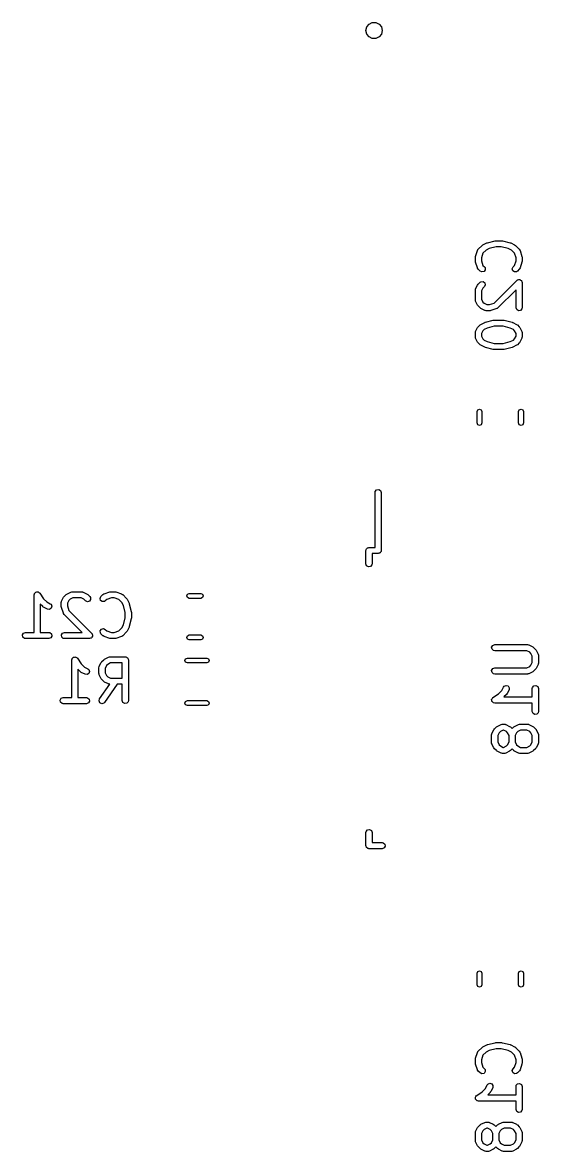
# Model space of a CAD drawing. Extents: x 6 to 132, y -105 to 21.
# Drawn here: x 56.36 to 69.04, y -7.04 to 20.7 of the extents above; entities that cross this region are included whole.
import ezdxf

# ---------------------------------------------------------------- set-up
doc = ezdxf.new("R2010")
doc.units = 0
doc.layers.add('BLACK', color=7, linetype='CONTINUOUS')

msp = doc.modelspace()

# ---------------------------------------------------------------- linework, layer by layer
at = {"layer": 'BLACK', "linetype": 'CONTINUOUS'}
for p, q in [((64.8, 20.5), (64.8198, 20.5868)), ((64.8198, 20.5868), (64.8753, 20.6564)), ((64.8753, 20.6564), (64.9555, 20.695)), ((64.9555, 20.695), (65.0445, 20.695)), ((65.0445, 20.695), (65.1247, 20.6564)), ((65.1247, 20.6564), (65.1802, 20.5868)), ((65.1802, 20.5868), (65.2, 20.5)), ((64.8198, 20.4132), (64.8, 20.5)), ((64.8753, 20.3436), (64.8198, 20.4132)), ((64.9555, 20.305), (64.8753, 20.3436)), ((65.0445, 20.305), (64.9555, 20.305)), ((65.1247, 20.3436), (65.0445, 20.305)), ((65.1802, 20.4132), (65.1247, 20.3436)), ((65.2, 20.5), (65.1802, 20.4132)), ((67.6719, 15.2337), (67.7672, 15.2814)), ((67.7672, 15.2814), (67.7796, 15.2851)), ((67.7796, 15.2851), (67.7825, 15.287)), ((67.7825, 15.287), (67.973, 15.3347)), ((67.973, 15.3347), (67.9879, 15.3357)), ((67.9879, 15.3357), (67.9912, 15.3369)), ((67.9912, 15.3369), (68.134, 15.3369)), ((68.134, 15.3369), (68.1488, 15.3343)), ((68.1488, 15.3343), (68.1522, 15.3347)), ((68.1522, 15.3347), (68.3427, 15.287)), ((68.3427, 15.287), (68.3545, 15.2818)), ((68.3545, 15.2818), (68.3581, 15.2814)), ((68.3581, 15.2814), (68.4533, 15.2337)), ((67.4915, 14.9523), (67.5391, 15.0951)), ((67.5391, 15.0951), (67.5515, 15.118)), ((67.5515, 15.118), (67.5553, 15.1204)), ((67.5553, 15.1204), (67.5572, 15.1245)), ((67.5572, 15.1245), (67.6524, 15.2197)), ((67.6758, 15.0309), (67.6376, 14.9164)), ((67.6524, 15.2197), (67.6708, 15.2326)), ((67.6708, 15.2326), (67.6719, 15.2337)), ((67.7499, 15.105), (67.6758, 15.0309)), ((67.8269, 15.1435), (67.7499, 15.105)), ((68.0004, 15.1869), (67.8269, 15.1435)), ((68.1248, 15.1869), (68.0004, 15.1869)), ((68.2983, 15.1435), (68.1248, 15.1869)), ((68.3753, 15.105), (68.2983, 15.1435)), ((68.4494, 15.0309), (68.3753, 15.105)), ((68.4876, 14.9164), (68.4494, 15.0309)), ((68.4533, 15.2337), (68.4713, 15.2204)), ((68.4713, 15.2204), (68.4728, 15.2197)), ((68.4728, 15.2197), (68.568, 15.1245)), ((68.568, 15.1245), (68.583, 15.1031)), ((68.583, 15.1031), (68.5834, 15.0987)), ((68.5834, 15.0987), (68.5862, 15.0951)), ((68.5862, 15.0951), (68.6338, 14.9523)), ((67.4876, 14.9286), (67.4915, 14.9507)), ((67.4876, 14.8333), (67.4876, 14.9286)), ((67.4882, 14.8318), (67.4876, 14.8333)), ((67.4915, 14.8096), (67.4882, 14.8318)), ((67.4915, 14.9507), (67.4915, 14.9523)), ((67.5391, 14.6668), (67.4915, 14.8096)), ((67.6376, 14.9164), (67.6376, 14.8455)), ((67.6376, 14.8455), (67.6758, 14.731)), ((67.6758, 14.731), (67.7109, 14.6959)), ((68.4143, 14.6959), (68.4494, 14.731)), ((68.4494, 14.731), (68.4876, 14.8455)), ((68.4876, 14.8455), (68.4876, 14.9164)), ((68.6338, 14.8096), (68.5862, 14.6668)), ((68.6376, 14.8333), (68.6337, 14.8112)), ((68.6337, 14.8112), (68.6338, 14.8096)), ((68.6338, 14.9523), (68.6371, 14.9301)), ((68.6371, 14.9301), (68.6376, 14.9286)), ((68.6376, 14.9286), (68.6376, 14.8333)), ((67.5419, 14.6632), (67.5391, 14.6668)), ((67.5423, 14.6588), (67.5419, 14.6632)), ((67.5572, 14.6374), (67.5423, 14.6588)), ((67.6048, 14.5898), (67.5572, 14.6374)), ((67.6513, 14.5681), (67.6048, 14.5898)), ((67.7009, 14.5814), (67.6513, 14.5681)), ((67.7303, 14.6234), (67.7009, 14.5814)), ((67.7109, 14.6959), (67.7258, 14.6746)), ((67.7258, 14.6746), (67.7303, 14.6234)), ((68.3927, 14.6494), (68.4143, 14.6959)), ((68.4059, 14.5998), (68.3927, 14.6494)), ((68.448, 14.5704), (68.4059, 14.5998)), ((68.4991, 14.5749), (68.448, 14.5704)), ((68.5204, 14.5898), (68.4991, 14.5749)), ((68.568, 14.6374), (68.5204, 14.5898)), ((68.5699, 14.6415), (68.568, 14.6374)), ((68.5737, 14.6439), (68.5699, 14.6415)), ((68.5862, 14.6668), (68.5737, 14.6439)), ((67.4876, 14.119), (67.4921, 14.1447)), ((67.4921, 14.1447), (67.495, 14.1481)), ((67.495, 14.1481), (67.4955, 14.1526)), ((67.4955, 14.1526), (67.5432, 14.2478)), ((67.5432, 14.2478), (67.5565, 14.2658)), ((67.5565, 14.2658), (67.5572, 14.2673)), ((67.5572, 14.2673), (67.6048, 14.3149)), ((67.6048, 14.3149), (67.6262, 14.3299)), ((67.6262, 14.3299), (67.6773, 14.3343)), ((67.6719, 14.1699), (67.6376, 14.1013)), ((67.7109, 14.2089), (67.6719, 14.1699)), ((67.6773, 14.3343), (67.7193, 14.3049)), ((67.7326, 14.2554), (67.7109, 14.2089)), ((67.7193, 14.3049), (67.7326, 14.2554)), ((67.9507, 13.8036), (68.5096, 14.3626)), ((68.5096, 14.3626), (68.523, 14.3719)), ((68.523, 14.3719), (68.5251, 14.3745)), ((68.5251, 14.3745), (68.5271, 14.3748)), ((68.5271, 14.3748), (68.5309, 14.3775)), ((68.5309, 14.3775), (68.5534, 14.3795)), ((68.5534, 14.3795), (68.5756, 14.3834)), ((68.5756, 14.3834), (68.5786, 14.3817)), ((68.5786, 14.3817), (68.582, 14.382)), ((68.582, 14.382), (68.6005, 14.369)), ((68.6005, 14.369), (68.6201, 14.3577)), ((68.6201, 14.3577), (68.6212, 14.3545)), ((68.6212, 14.3545), (68.6241, 14.3525)), ((68.6241, 14.3525), (68.6299, 14.3307)), ((68.6299, 14.3307), (68.6376, 14.3095)), ((68.6376, 14.3095), (68.6376, 13.6905)), ((67.4876, 13.881), (67.4876, 14.119)), ((67.4892, 13.8767), (67.4876, 13.881)), ((67.4881, 13.8724), (67.4892, 13.8767)), ((67.4955, 13.8474), (67.4881, 13.8724)), ((67.6376, 14.1013), (67.6376, 13.8987)), ((67.6376, 13.8987), (67.6719, 13.8301)), ((68.4876, 14.1285), (68.0442, 13.6851)), ((68.4876, 13.6905), (68.4876, 14.1285)), ((67.5432, 13.7522), (67.4955, 13.8474)), ((67.5443, 13.751), (67.5432, 13.7522)), ((67.5572, 13.7327), (67.5443, 13.751)), ((67.6048, 13.6851), (67.5572, 13.7327)), ((67.6063, 13.6844), (67.6048, 13.6851)), ((67.6243, 13.671), (67.6063, 13.6844)), ((67.7196, 13.6234), (67.6243, 13.671)), ((67.6719, 13.8301), (67.7023, 13.7997)), ((67.7023, 13.7997), (67.7708, 13.7655)), ((67.724, 13.6229), (67.7196, 13.6234)), ((67.7274, 13.62), (67.724, 13.6229)), ((67.7531, 13.6155), (67.7274, 13.62)), ((67.8483, 13.6155), (67.7531, 13.6155)), ((67.7708, 13.7655), (67.8362, 13.7655)), ((67.8362, 13.7655), (67.9507, 13.8036)), ((67.8499, 13.616), (67.8483, 13.6155)), ((67.8721, 13.6193), (67.8499, 13.616)), ((68.0149, 13.6669), (67.8721, 13.6193)), ((68.0184, 13.6697), (68.0149, 13.6669)), ((68.0229, 13.6701), (68.0184, 13.6697)), ((68.0442, 13.6851), (68.0229, 13.6701)), ((68.5052, 13.6423), (68.4876, 13.6905)), ((68.5496, 13.6166), (68.5052, 13.6423)), ((68.6001, 13.6255), (68.5496, 13.6166)), ((68.6331, 13.6648), (68.6001, 13.6255)), ((68.6376, 13.6905), (68.6331, 13.6648)), ((67.6243, 13.2814), (67.7196, 13.329)), ((67.7196, 13.329), (67.732, 13.3327)), ((67.732, 13.3327), (67.7349, 13.3347)), ((67.7349, 13.3347), (67.9254, 13.3823)), ((67.9254, 13.3823), (67.9403, 13.3833)), ((67.9403, 13.3833), (67.9436, 13.3845)), ((67.9436, 13.3845), (68.1817, 13.3845)), ((68.1817, 13.3845), (68.1964, 13.3819)), ((68.1964, 13.3819), (68.1999, 13.3823)), ((68.1999, 13.3823), (68.3903, 13.3347)), ((68.3903, 13.3347), (68.4022, 13.3294)), ((68.4022, 13.3294), (68.4057, 13.329)), ((68.4057, 13.329), (68.5009, 13.2814)), ((67.4876, 13.0714), (67.4921, 13.0971)), ((67.4876, 12.9762), (67.4876, 13.0714)), ((67.4921, 13.0971), (67.495, 13.1005)), ((67.495, 13.1005), (67.4955, 13.105)), ((67.4955, 13.105), (67.5432, 13.2002)), ((67.5432, 13.2002), (67.5565, 13.2182)), ((67.5565, 13.2182), (67.5572, 13.2197)), ((67.5572, 13.2197), (67.6048, 13.2673)), ((67.6048, 13.2673), (67.6232, 13.2802)), ((67.6232, 13.2802), (67.6243, 13.2814)), ((67.6719, 13.1222), (67.6376, 13.0537)), ((67.6376, 13.0537), (67.6376, 12.9939)), ((67.7023, 13.1526), (67.6719, 13.1222)), ((67.7793, 13.1911), (67.7023, 13.1526)), ((67.9528, 13.2345), (67.7793, 13.1911)), ((68.1724, 13.2345), (67.9528, 13.2345)), ((68.346, 13.1911), (68.1724, 13.2345)), ((68.423, 13.1526), (68.346, 13.1911)), ((68.4534, 13.1222), (68.423, 13.1526)), ((68.4876, 13.0537), (68.4534, 13.1222)), ((68.4876, 12.9939), (68.4876, 13.0537)), ((68.5009, 13.2814), (68.5189, 13.268)), ((68.5189, 13.268), (68.5204, 13.2673)), ((68.5204, 13.2673), (68.568, 13.2197)), ((68.568, 13.2197), (68.5809, 13.2013)), ((68.5809, 13.2013), (68.5821, 13.2002)), ((68.5821, 13.2002), (68.6297, 13.105)), ((68.6297, 13.105), (68.6371, 13.08)), ((68.6371, 13.08), (68.6361, 13.0756)), ((68.6361, 13.0756), (68.6376, 13.0714)), ((68.6376, 13.0714), (68.6376, 12.9762)), ((67.4892, 12.972), (67.4876, 12.9762)), ((67.4881, 12.9676), (67.4892, 12.972)), ((67.4955, 12.9426), (67.4881, 12.9676)), ((67.5432, 12.8474), (67.4955, 12.9426)), ((67.5443, 12.8463), (67.5432, 12.8474)), ((67.5572, 12.8279), (67.5443, 12.8463)), ((67.6048, 12.7803), (67.5572, 12.8279)), ((67.6063, 12.7796), (67.6048, 12.7803)), ((67.6243, 12.7663), (67.6063, 12.7796)), ((67.7196, 12.7186), (67.6243, 12.7663)), ((67.6376, 12.9939), (67.6719, 12.9254)), ((67.6719, 12.9254), (67.7023, 12.895)), ((67.7023, 12.895), (67.7793, 12.8565)), ((67.7793, 12.8565), (67.9528, 12.8131)), ((67.9528, 12.8131), (68.1724, 12.8131)), ((68.1724, 12.8131), (68.346, 12.8565)), ((68.346, 12.8565), (68.423, 12.895)), ((68.5009, 12.7663), (68.4057, 12.7186)), ((68.423, 12.895), (68.4534, 12.9254)), ((68.4534, 12.9254), (68.4876, 12.9939)), ((68.502, 12.7674), (68.5009, 12.7663)), ((68.5204, 12.7803), (68.502, 12.7674)), ((68.568, 12.8279), (68.5204, 12.7803)), ((68.5687, 12.8294), (68.568, 12.8279)), ((68.5821, 12.8474), (68.5687, 12.8294)), ((68.6297, 12.9426), (68.5821, 12.8474)), ((68.6302, 12.9471), (68.6297, 12.9426)), ((68.6331, 12.9505), (68.6302, 12.9471)), ((68.6376, 12.9762), (68.6331, 12.9505)), ((67.7231, 12.7182), (67.7196, 12.7186)), ((67.7349, 12.713), (67.7231, 12.7182)), ((67.9254, 12.6653), (67.7349, 12.713)), ((67.9288, 12.6657), (67.9254, 12.6653)), ((67.9436, 12.6631), (67.9288, 12.6657)), ((68.1817, 12.6631), (67.9436, 12.6631)), ((68.1849, 12.6643), (68.1817, 12.6631)), ((68.1999, 12.6653), (68.1849, 12.6643)), ((68.3903, 12.713), (68.1999, 12.6653)), ((68.3933, 12.7149), (68.3903, 12.713)), ((68.4057, 12.7186), (68.3933, 12.7149)), ((67.53, 11.1406), (67.5476, 11.183)), ((67.53, 10.8594), (67.53, 11.1406)), ((67.5476, 11.183), (67.59, 11.2006)), ((67.59, 11.2006), (67.6324, 11.183)), ((67.6324, 11.183), (67.65, 11.1406)), ((67.65, 11.1406), (67.65, 10.8594)), ((68.55, 11.1406), (68.5676, 11.183)), ((68.55, 10.8594), (68.55, 11.1406)), ((68.5676, 11.183), (68.61, 11.2006)), ((68.61, 11.2006), (68.6524, 11.183)), ((68.6524, 11.183), (68.67, 11.1406)), ((68.67, 11.1406), (68.67, 10.8594)), ((67.5476, 10.817), (67.53, 10.8594)), ((67.59, 10.7994), (67.5476, 10.817)), ((67.6324, 10.817), (67.59, 10.7994)), ((67.65, 10.8594), (67.6324, 10.817)), ((68.5676, 10.817), (68.55, 10.8594)), ((68.61, 10.7994), (68.5676, 10.817)), ((68.6524, 10.817), (68.61, 10.7994)), ((68.67, 10.8594), (68.6524, 10.817)), ((65.025, 9.15), (65.0295, 9.17565)), ((65.0295, 9.17565), (65.0625, 9.21495)), ((65.0625, 9.21495), (65.113, 9.22386)), ((65.113, 9.22386), (65.1575, 9.19821)), ((65.1575, 9.19821), (65.175, 9.15)), ((65.025, 7.8), (65.025, 9.15)), ((65.175, 9.15), (65.175, 7.725)), ((64.8045, 7.75065), (64.817, 7.76558)), ((64.817, 7.76558), (64.8268, 7.78245)), ((64.8268, 7.78245), (64.8331, 7.78477)), ((64.8331, 7.78477), (64.8375, 7.78995)), ((64.8375, 7.78995), (64.8567, 7.79334)), ((64.8567, 7.79334), (64.875, 7.8)), ((64.875, 7.8), (65.025, 7.8)), ((64.8, 7.725), (64.8017, 7.73474)), ((64.8, 7.4), (64.8, 7.725)), ((64.8011, 7.73802), (64.8028, 7.74091)), ((64.8017, 7.73474), (64.8011, 7.73802)), ((64.8028, 7.74091), (64.8045, 7.75065)), ((65.1, 7.65), (64.95, 7.65)), ((64.95, 7.65), (64.95, 7.4)), ((65.1183, 7.65666), (65.1, 7.65)), ((65.1375, 7.66005), (65.1183, 7.65666)), ((65.1418, 7.66523), (65.1375, 7.66005)), ((65.1482, 7.66755), (65.1418, 7.66523)), ((65.158, 7.68442), (65.1482, 7.66755)), ((65.1705, 7.69935), (65.158, 7.68442)), ((65.1722, 7.70909), (65.1705, 7.69935)), ((65.1739, 7.71198), (65.1722, 7.70909)), ((65.175, 7.725), (65.1733, 7.71526)), ((65.1733, 7.71526), (65.1739, 7.71198)), ((64.8175, 7.35179), (64.8, 7.4)), ((64.862, 7.32614), (64.8175, 7.35179)), ((64.9125, 7.33505), (64.862, 7.32614)), ((64.9455, 7.37435), (64.9125, 7.33505)), ((64.95, 7.4), (64.9455, 7.37435)), ((56.6488, 6.63738), (56.6533, 6.66303)), ((56.6533, 6.66303), (56.6561, 6.66634)), ((56.6561, 6.66634), (56.6566, 6.67062)), ((56.6566, 6.67062), (56.6723, 6.68566)), ((56.6723, 6.68566), (56.6863, 6.70233)), ((56.6863, 6.70233), (56.6906, 6.70308)), ((56.6906, 6.70308), (56.6937, 6.70606)), ((56.6937, 6.70606), (56.7154, 6.70746)), ((56.7154, 6.70746), (56.7368, 6.71124)), ((56.7368, 6.71124), (56.7406, 6.70908)), ((56.7406, 6.70908), (56.7449, 6.70936)), ((56.7449, 6.70936), (56.7624, 6.69647)), ((56.7624, 6.69647), (56.7813, 6.68559)), ((56.7813, 6.68559), (56.7827, 6.68154)), ((56.7827, 6.68154), (56.7862, 6.67898)), ((56.7862, 6.67898), (56.8773, 6.5423)), ((57.451, 6.65565), (57.4522, 6.65684)), ((57.4522, 6.65684), (57.5474, 6.70446)), ((57.5474, 6.70446), (57.5724, 6.71189)), ((57.5724, 6.71189), (57.5767, 6.71085)), ((57.5767, 6.71085), (57.581, 6.71238)), ((57.581, 6.71238), (57.819, 6.71238)), ((57.819, 6.71238), (57.8447, 6.70786)), ((57.8447, 6.70786), (57.8481, 6.70497)), ((57.8481, 6.70497), (57.8526, 6.70446)), ((57.8526, 6.70446), (57.9478, 6.65684)), ((57.9478, 6.65684), (57.9658, 6.64348)), ((58.3374, 6.64279), (58.3588, 6.65773)), ((58.3588, 6.65773), (58.3632, 6.65812)), ((58.3632, 6.65812), (58.3668, 6.66091)), ((58.3668, 6.66091), (58.5096, 6.70853)), ((58.5096, 6.70853), (58.5318, 6.71182)), ((58.5318, 6.71182), (58.5333, 6.71238)), ((58.5333, 6.71238), (58.6286, 6.71238)), ((58.6286, 6.71238), (58.6507, 6.70849)), ((58.6507, 6.70849), (58.6523, 6.70853)), ((58.6523, 6.70853), (58.7951, 6.66091)), ((58.7951, 6.66091), (58.818, 6.64851)), ((60.417, 6.65243), (60.4594, 6.67)), ((60.4594, 6.67), (60.7406, 6.67)), ((60.7406, 6.67), (60.783, 6.65243)), ((56.6488, 5.71238), (56.6488, 6.63738)), ((56.8613, 6.34625), (56.7988, 6.40869)), ((56.7988, 6.40869), (56.7988, 5.71238)), ((56.8773, 6.5423), (56.9587, 6.46092)), ((56.9587, 6.46092), (57.0431, 6.41875)), ((57.0431, 6.41875), (57.064, 6.40323)), ((57.064, 6.40323), (57.0844, 6.35616)), ((57.3155, 6.4469), (57.32, 6.47256)), ((57.3155, 6.35167), (57.3155, 6.4469)), ((57.32, 6.47256), (57.3229, 6.47599)), ((57.3229, 6.47599), (57.3234, 6.48044)), ((57.3234, 6.48044), (57.371, 6.57568)), ((57.371, 6.57568), (57.3844, 6.59369)), ((57.3844, 6.59369), (57.3851, 6.59517)), ((57.3851, 6.59517), (57.4327, 6.64279)), ((57.4327, 6.64279), (57.451, 6.65565)), ((57.4997, 6.49771), (57.4655, 6.4292)), ((57.4655, 6.4292), (57.4655, 6.36384)), ((57.5301, 6.52812), (57.4997, 6.49771)), ((57.5987, 6.56238), (57.5301, 6.52812)), ((57.8013, 6.56238), (57.5987, 6.56238)), ((57.8699, 6.52812), (57.8013, 6.56238)), ((57.9089, 6.48911), (57.8699, 6.52812)), ((57.9554, 6.46743), (57.9089, 6.48911)), ((58.0049, 6.4807), (57.9554, 6.46743)), ((57.9658, 6.64348), (57.9673, 6.64279)), ((57.9673, 6.64279), (58.0149, 6.59517)), ((58.0343, 6.52273), (58.0049, 6.4807)), ((58.0149, 6.59517), (58.0299, 6.57384)), ((58.0299, 6.57384), (58.0343, 6.52273)), ((58.2681, 6.54868), (58.2898, 6.59517)), ((58.2814, 6.49912), (58.2681, 6.54868)), ((58.3234, 6.4697), (58.2814, 6.49912)), ((58.2898, 6.59517), (58.3374, 6.64279)), ((58.3746, 6.47417), (58.3234, 6.4697)), ((58.3959, 6.48911), (58.3746, 6.47417)), ((58.431, 6.52421), (58.3959, 6.48911)), ((58.5455, 6.56238), (58.431, 6.52421)), ((58.6164, 6.56238), (58.5455, 6.56238)), ((58.7309, 6.52421), (58.6164, 6.56238)), ((58.805, 6.4501), (58.7309, 6.52421)), ((58.8435, 6.37311), (58.805, 6.4501)), ((58.818, 6.64851), (58.8204, 6.64469)), ((58.8204, 6.64469), (58.8245, 6.64279)), ((58.8245, 6.64279), (58.9197, 6.54756)), ((58.9197, 6.54756), (58.9326, 6.52919)), ((58.9326, 6.52919), (58.9337, 6.52806)), ((58.9337, 6.52806), (58.9814, 6.43283)), ((58.9814, 6.43283), (58.9851, 6.42042)), ((58.9851, 6.42042), (58.987, 6.41747)), ((58.987, 6.41747), (59.0347, 6.227)), ((60.3994, 6.61), (60.417, 6.65243)), ((60.417, 6.56757), (60.3994, 6.61)), ((60.4594, 6.55), (60.417, 6.56757)), ((60.7406, 6.55), (60.4594, 6.55)), ((60.783, 6.56757), (60.7406, 6.55)), ((60.783, 6.65243), (60.8006, 6.61)), ((60.8006, 6.61), (60.783, 6.56757)), ((56.8627, 6.34556), (56.8613, 6.34625)), ((56.8807, 6.3322), (56.8627, 6.34556)), ((56.976, 6.28458), (56.8807, 6.3322)), ((57.0269, 6.27872), (56.976, 6.28458)), ((57.0698, 6.30699), (57.0269, 6.27872)), ((57.0844, 6.35616), (57.0698, 6.30699)), ((57.316, 6.35013), (57.3155, 6.35167)), ((57.3193, 6.32795), (57.316, 6.35013)), ((57.3669, 6.18509), (57.3193, 6.32795)), ((57.3697, 6.18158), (57.3669, 6.18509)), ((57.3701, 6.17711), (57.3697, 6.18158)), ((57.3851, 6.15578), (57.3701, 6.17711)), ((57.8285, 5.71238), (57.3851, 6.15578)), ((57.4655, 6.36384), (57.5036, 6.24932)), ((57.5036, 6.24932), (58.0626, 5.69041)), ((58.8869, 6.19957), (58.8435, 6.37311)), ((58.8869, 6.07519), (58.8869, 6.19957)), ((59.0347, 6.227), (59.0357, 6.21207)), ((59.0357, 6.21207), (59.0369, 6.20881)), ((59.0369, 6.20881), (59.0369, 6.06595)), ((58.7309, 5.75055), (58.805, 5.82466)), ((58.805, 5.82466), (58.8435, 5.90165)), ((58.8435, 5.90165), (58.8869, 6.07519)), ((58.9814, 5.84193), (58.9337, 5.7467)), ((58.9818, 5.84546), (58.9814, 5.84193)), ((58.987, 5.85729), (58.9818, 5.84546)), ((59.0347, 6.04776), (58.987, 5.85729)), ((59.0369, 6.06595), (59.0343, 6.05121)), ((59.0343, 6.05121), (59.0347, 6.04776)), ((56.3642, 5.6504), (56.3899, 5.69483)), ((56.3731, 5.59988), (56.3642, 5.6504)), ((56.4124, 5.5669), (56.3731, 5.59988)), ((56.3899, 5.69483), (56.4381, 5.71238)), ((56.4381, 5.56238), (56.4124, 5.5669)), ((56.4381, 5.71238), (56.6488, 5.71238)), ((57.0095, 5.56238), (56.4381, 5.56238)), ((56.7988, 5.71238), (57.0095, 5.71238)), ((57.0095, 5.71238), (57.0352, 5.70786)), ((57.0577, 5.57993), (57.0095, 5.56238)), ((57.0352, 5.70786), (57.0745, 5.67488)), ((57.0834, 5.62436), (57.0577, 5.57993)), ((57.0745, 5.67488), (57.0834, 5.62436)), ((57.3166, 5.6504), (57.3423, 5.69483)), ((57.3255, 5.59988), (57.3166, 5.6504)), ((57.3648, 5.5669), (57.3255, 5.59988)), ((57.3423, 5.69483), (57.3905, 5.71238)), ((57.3905, 5.56238), (57.3648, 5.5669)), ((57.3905, 5.71238), (57.8285, 5.71238)), ((58.0095, 5.56238), (57.3905, 5.56238)), ((58.0307, 5.5701), (58.0095, 5.56238)), ((58.0525, 5.57594), (58.0307, 5.5701)), ((58.0545, 5.57875), (58.0525, 5.57594)), ((58.0577, 5.57993), (58.0545, 5.57875)), ((58.069, 5.59947), (58.0577, 5.57993)), ((58.0626, 5.69041), (58.0719, 5.677)), ((58.082, 5.61797), (58.069, 5.59947)), ((58.0719, 5.677), (58.0745, 5.67488)), ((58.0745, 5.67488), (58.0748, 5.67289)), ((58.0748, 5.67289), (58.0775, 5.66908)), ((58.0775, 5.66908), (58.0795, 5.64658)), ((58.0795, 5.64658), (58.0834, 5.62436)), ((58.0834, 5.62436), (58.0817, 5.62139)), ((58.0817, 5.62139), (58.082, 5.61797)), ((58.2704, 5.75203), (58.2998, 5.79406)), ((58.2749, 5.70092), (58.2704, 5.75203)), ((58.2898, 5.67959), (58.2749, 5.70092)), ((58.3374, 5.63197), (58.2898, 5.67959)), ((58.2998, 5.79406), (58.3494, 5.80733)), ((58.3415, 5.63007), (58.3374, 5.63197)), ((58.3439, 5.62625), (58.3415, 5.63007)), ((58.3668, 5.61385), (58.3439, 5.62625)), ((58.3494, 5.80733), (58.3959, 5.78565)), ((58.5096, 5.56623), (58.3668, 5.61385)), ((58.3959, 5.78565), (58.431, 5.75055)), ((58.431, 5.75055), (58.5455, 5.71238)), ((58.5112, 5.56627), (58.5096, 5.56623)), ((58.5333, 5.56238), (58.5112, 5.56627)), ((58.6286, 5.56238), (58.5333, 5.56238)), ((58.5455, 5.71238), (58.6164, 5.71238)), ((58.6164, 5.71238), (58.7309, 5.75055)), ((58.6301, 5.56294), (58.6286, 5.56238)), ((58.6523, 5.56623), (58.6301, 5.56294)), ((58.7951, 5.61385), (58.6523, 5.56623)), ((58.7987, 5.61664), (58.7951, 5.61385)), ((58.8031, 5.61703), (58.7987, 5.61664)), ((58.8245, 5.63197), (58.8031, 5.61703)), ((58.9197, 5.7272), (58.8245, 5.63197)), ((58.9204, 5.72869), (58.9197, 5.7272)), ((58.9337, 5.7467), (58.9204, 5.72869)), ((60.3994, 5.59), (60.417, 5.63243)), ((60.417, 5.54757), (60.3994, 5.59)), ((60.417, 5.63243), (60.4594, 5.65)), ((60.4594, 5.53), (60.417, 5.54757)), ((60.4594, 5.65), (60.7406, 5.65)), ((60.7406, 5.65), (60.783, 5.63243)), ((60.783, 5.54757), (60.7406, 5.53)), ((60.783, 5.63243), (60.8006, 5.59)), ((60.8006, 5.59), (60.783, 5.54757)), ((60.7406, 5.53), (60.4594, 5.53)), ((67.8888, 5.35112), (67.9144, 5.39555)), ((67.8977, 5.30059), (67.8888, 5.35112)), ((67.937, 5.26762), (67.8977, 5.30059)), ((67.9144, 5.39555), (67.9626, 5.41309)), ((67.9626, 5.41309), (68.7721, 5.41309)), ((68.7721, 5.41309), (68.7978, 5.40857)), ((68.7978, 5.40857), (68.8012, 5.40569)), ((68.8012, 5.40569), (68.8057, 5.40518)), ((68.8057, 5.40518), (68.9009, 5.35756)), ((68.9009, 5.35756), (68.9189, 5.3442)), ((68.9189, 5.3442), (68.9204, 5.34351)), ((68.9204, 5.34351), (68.968, 5.29589)), ((68.968, 5.29589), (68.9809, 5.27752)), ((68.9809, 5.27752), (68.9821, 5.2764)), ((68.9821, 5.2764), (69.0297, 5.18116)), ((57.575, 5.03738), (57.5795, 5.06303)), ((57.575, 4.11238), (57.575, 5.03738)), ((57.5795, 5.06303), (57.5823, 5.06633)), ((57.5823, 5.06633), (57.5828, 5.07062)), ((57.5828, 5.07062), (57.5985, 5.08566)), ((57.5985, 5.08566), (57.6125, 5.10233)), ((57.6125, 5.10233), (57.6167, 5.10308)), ((57.6167, 5.10308), (57.6199, 5.10606)), ((57.6199, 5.10606), (57.6416, 5.10746)), ((57.6416, 5.10746), (57.663, 5.11124)), ((57.663, 5.11124), (57.6668, 5.10908)), ((57.6668, 5.10908), (57.6711, 5.10936)), ((57.6711, 5.10936), (57.6886, 5.09647)), ((57.6886, 5.09647), (57.7075, 5.08559)), ((57.7075, 5.08559), (57.7089, 5.08154)), ((57.7089, 5.08154), (57.7124, 5.07898)), ((57.7124, 5.07898), (57.8035, 4.9423)), ((58.2972, 4.97568), (58.3106, 4.99369)), ((58.3106, 4.99369), (58.3113, 4.99517)), ((58.3113, 4.99517), (58.3589, 5.04279)), ((58.3589, 5.04279), (58.3772, 5.05565)), ((58.3772, 5.05565), (58.3784, 5.05684)), ((58.3784, 5.05684), (58.4736, 5.10446)), ((58.4736, 5.10446), (58.4986, 5.11189)), ((58.4986, 5.11189), (58.5029, 5.11085)), ((58.5029, 5.11085), (58.5071, 5.11238)), ((58.5071, 5.11238), (58.8881, 5.11238)), ((58.8881, 5.11238), (58.8978, 5.11066)), ((58.8978, 5.11066), (58.9011, 5.11124)), ((58.9011, 5.11124), (58.904, 5.10957)), ((58.904, 5.10957), (58.9137, 5.10786)), ((58.9137, 5.10786), (58.9287, 5.09533)), ((58.9287, 5.09533), (58.9455, 5.08559)), ((58.9455, 5.08559), (58.9479, 5.07923)), ((58.9479, 5.07923), (58.953, 5.07488)), ((58.953, 5.07488), (58.9564, 5.05569)), ((58.9564, 5.05569), (58.9631, 5.03738)), ((58.9631, 5.03738), (58.9631, 4.03738)), ((60.3527, 5.0225), (60.3703, 5.06493)), ((60.3703, 4.98007), (60.3527, 5.0225)), ((60.3703, 5.06493), (60.4127, 5.0825)), ((60.4127, 5.0825), (60.8873, 5.0825)), ((60.8873, 5.0825), (60.9297, 5.06493)), ((60.9297, 5.06493), (60.9473, 5.0225)), ((60.9473, 5.0225), (60.9297, 4.98007)), ((67.9626, 5.26309), (67.937, 5.26762)), ((68.7544, 5.26309), (67.9626, 5.26309)), ((68.823, 5.22884), (68.7544, 5.26309)), ((68.8534, 5.19843), (68.823, 5.22884)), ((68.8876, 5.12991), (68.8534, 5.19843)), ((68.8876, 4.97485), (68.8876, 5.12991)), ((69.0297, 5.18116), (69.0371, 5.15619)), ((69.0371, 5.15619), (69.0361, 5.15183)), ((69.0361, 5.15183), (69.0376, 5.14762)), ((69.0376, 5.14762), (69.0376, 4.95714)), ((57.7874, 4.74625), (57.725, 4.8087)), ((57.725, 4.8087), (57.725, 4.11238)), ((57.7889, 4.74556), (57.7874, 4.74625)), ((57.8069, 4.7322), (57.7889, 4.74556)), ((57.8035, 4.9423), (57.8849, 4.86092)), ((57.9022, 4.68458), (57.8069, 4.7322)), ((57.8849, 4.86092), (57.9693, 4.81875)), ((57.9693, 4.81875), (57.9902, 4.80323)), ((57.9902, 4.80323), (58.0106, 4.75616)), ((58.0106, 4.75616), (57.996, 4.70698)), ((58.2417, 4.8469), (58.2462, 4.87256)), ((58.2417, 4.70405), (58.2417, 4.8469)), ((58.2462, 4.87256), (58.2491, 4.87599)), ((58.2491, 4.87599), (58.2496, 4.88044)), ((58.2496, 4.88044), (58.2972, 4.97568)), ((58.4259, 4.89771), (58.3917, 4.8292)), ((58.3917, 4.8292), (58.3917, 4.72175)), ((58.3917, 4.72175), (58.4259, 4.65324)), ((58.4563, 4.92812), (58.4259, 4.89771)), ((58.5248, 4.96238), (58.4563, 4.92812)), ((58.8131, 4.96238), (58.5248, 4.96238)), ((58.8131, 4.58857), (58.8131, 4.96238)), ((60.4127, 4.9625), (60.3703, 4.98007)), ((60.8873, 4.9625), (60.4127, 4.9625)), ((60.9297, 4.98007), (60.8873, 4.9625)), ((67.8888, 4.77969), (67.9144, 4.82412)), ((67.8977, 4.72917), (67.8888, 4.77969)), ((67.937, 4.69619), (67.8977, 4.72917)), ((67.9144, 4.82412), (67.9626, 4.84167)), ((67.9626, 4.84167), (68.7544, 4.84167)), ((68.7544, 4.84167), (68.823, 4.87592)), ((68.9009, 4.7472), (68.8057, 4.69958)), ((68.823, 4.87592), (68.8534, 4.90633)), ((68.8534, 4.90633), (68.8876, 4.97485)), ((68.902, 4.74839), (68.9009, 4.7472)), ((68.9204, 4.76125), (68.902, 4.74839)), ((68.968, 4.80887), (68.9204, 4.76125)), ((68.9687, 4.81035), (68.968, 4.80887)), ((68.9821, 4.82836), (68.9687, 4.81035)), ((69.0297, 4.9236), (68.9821, 4.82836)), ((69.0302, 4.92805), (69.0297, 4.9236)), ((69.0331, 4.93149), (69.0302, 4.92805)), ((69.0376, 4.95714), (69.0331, 4.93149)), ((57.9531, 4.67872), (57.9022, 4.68458)), ((57.996, 4.70698), (57.9531, 4.67872)), ((58.2432, 4.69983), (58.2417, 4.70405)), ((58.2422, 4.69547), (58.2432, 4.69983)), ((58.2496, 4.67051), (58.2422, 4.69547)), ((58.2972, 4.57527), (58.2496, 4.67051)), ((58.2552, 4.08039), (58.5061, 4.43876)), ((58.2984, 4.57414), (58.2972, 4.57527)), ((58.3113, 4.55578), (58.2984, 4.57414)), ((58.3589, 4.50816), (58.3113, 4.55578)), ((58.3604, 4.50746), (58.3589, 4.50816)), ((58.3784, 4.49411), (58.3604, 4.50746)), ((58.689, 4.43857), (58.3781, 3.99437)), ((58.4736, 4.44649), (58.3784, 4.49411)), ((58.4259, 4.65324), (58.4563, 4.62283)), ((58.4563, 4.62283), (58.5248, 4.58857)), ((58.4781, 4.44598), (58.4736, 4.44649)), ((58.4815, 4.44309), (58.4781, 4.44598)), ((58.5061, 4.43876), (58.4815, 4.44309)), ((58.5248, 4.58857), (58.8131, 4.58857)), ((58.8131, 4.43857), (58.689, 4.43857)), ((58.8131, 4.03738), (58.8131, 4.43857)), ((67.9626, 4.69167), (67.937, 4.69619)), ((68.7721, 4.69167), (67.9626, 4.69167)), ((68.7764, 4.6932), (68.7721, 4.69167)), ((68.7807, 4.69216), (68.7764, 4.6932)), ((68.8057, 4.69958), (68.7807, 4.69216)), ((67.921, 4.11478), (68.0577, 4.2059)), ((68.0577, 4.2059), (68.1391, 4.28728)), ((68.1391, 4.28728), (68.1813, 4.37163)), ((68.1813, 4.37163), (68.1968, 4.39256)), ((68.2537, 4.18982), (68.1913, 4.12738)), ((68.1968, 4.39256), (68.2438, 4.41296)), ((68.2438, 4.41296), (68.293, 4.39833)), ((68.2544, 4.1913), (68.2537, 4.18982)), ((68.2678, 4.20932), (68.2544, 4.1913)), ((68.3154, 4.30455), (68.2678, 4.20932)), ((68.293, 4.39833), (68.3213, 4.35552)), ((68.3213, 4.35552), (68.3154, 4.30455)), ((68.8876, 4.33809), (68.8921, 4.36375)), ((68.8876, 4.12738), (68.8876, 4.33809)), ((68.8921, 4.36375), (68.9251, 4.40305)), ((68.9251, 4.40305), (68.9756, 4.41195)), ((68.9756, 4.41195), (69.0201, 4.3863)), ((69.0201, 4.3863), (69.0376, 4.33809)), ((69.0376, 4.33809), (69.0376, 3.76667)), ((57.2904, 4.0504), (57.3161, 4.09483)), ((57.2993, 3.99988), (57.2904, 4.0504)), ((57.3386, 3.9669), (57.2993, 3.99988)), ((57.3161, 4.09483), (57.3643, 4.11238)), ((57.3643, 3.96238), (57.3386, 3.9669)), ((57.3643, 4.11238), (57.575, 4.11238)), ((57.9357, 3.96238), (57.3643, 3.96238)), ((57.725, 4.11238), (57.9357, 4.11238)), ((57.9357, 4.11238), (57.9614, 4.10786)), ((57.9839, 3.97993), (57.9357, 3.96238)), ((57.9614, 4.10786), (58.0007, 4.07488)), ((58.0096, 4.02436), (57.9839, 3.97993)), ((58.0007, 4.07488), (58.0096, 4.02436)), ((58.242, 4.03083), (58.2552, 4.08039)), ((58.2636, 3.98434), (58.242, 4.03083)), ((58.3101, 3.96266), (58.2636, 3.98434)), ((58.3597, 3.97595), (58.3101, 3.96266)), ((58.3781, 3.99437), (58.3597, 3.97595)), ((58.8306, 3.98917), (58.8131, 4.03738)), ((58.8751, 3.96352), (58.8306, 3.98917)), ((58.9256, 3.97243), (58.8751, 3.96352)), ((58.9586, 4.01173), (58.9256, 3.97243)), ((58.9631, 4.03738), (58.9586, 4.01173)), ((60.3527, 3.9775), (60.3703, 4.01993)), ((60.3703, 3.93507), (60.3527, 3.9775)), ((60.3703, 4.01993), (60.4127, 4.0375)), ((60.4127, 3.9175), (60.3703, 3.93507)), ((60.4127, 4.0375), (60.8873, 4.0375)), ((60.8873, 3.9175), (60.4127, 3.9175)), ((60.8873, 4.0375), (60.9297, 4.01993)), ((60.9297, 3.93507), (60.8873, 3.9175)), ((60.9297, 4.01993), (60.9473, 3.9775)), ((60.9473, 3.9775), (60.9297, 3.93507)), ((67.8888, 4.0654), (67.8909, 4.06914)), ((67.8925, 4.04397), (67.8888, 4.0654)), ((67.8906, 4.07344), (67.9035, 4.09098)), ((67.8909, 4.06914), (67.8906, 4.07344)), ((67.8939, 4.02225), (67.8925, 4.04397)), ((67.8969, 4.01913), (67.8939, 4.02225)), ((67.8977, 4.01488), (67.8969, 4.01913)), ((67.9143, 4.00089), (67.8977, 4.01488)), ((67.9035, 4.09098), (67.9144, 4.10983)), ((67.9294, 3.98515), (67.9143, 4.00089)), ((67.9144, 4.10983), (67.9185, 4.11131)), ((67.9185, 4.11131), (67.921, 4.11478)), ((67.9337, 3.98467), (67.9294, 3.98515)), ((67.937, 3.9819), (67.9337, 3.98467)), ((67.9626, 3.97738), (67.937, 3.9819)), ((68.8876, 3.97738), (67.9626, 3.97738)), ((68.1913, 4.12738), (68.8876, 4.12738)), ((68.8876, 3.76667), (68.8876, 3.97738)), ((68.9052, 3.71846), (68.8876, 3.76667)), ((68.9496, 3.6928), (68.9052, 3.71846)), ((69.0001, 3.70171), (68.9496, 3.6928)), ((69.0331, 3.74101), (69.0001, 3.70171)), ((69.0376, 3.76667), (69.0331, 3.74101)), ((67.9432, 3.32402), (67.9565, 3.34203)), ((67.9565, 3.34203), (67.9572, 3.34351)), ((67.9572, 3.34351), (68.0048, 3.39113)), ((68.0048, 3.39113), (68.0232, 3.40399)), ((68.0232, 3.40399), (68.0243, 3.40518)), ((68.0243, 3.40518), (68.1196, 3.4528)), ((68.1196, 3.4528), (68.1445, 3.46022)), ((68.1445, 3.46022), (68.1489, 3.45918)), ((68.1489, 3.45918), (68.1531, 3.46071)), ((68.1531, 3.46071), (68.2007, 3.46071)), ((68.2007, 3.46071), (68.2264, 3.45619)), ((68.2264, 3.45619), (68.2298, 3.45331)), ((68.2298, 3.45331), (68.2343, 3.4528)), ((68.2343, 3.4528), (68.3295, 3.40518)), ((68.3295, 3.40518), (68.3475, 3.39182)), ((68.3475, 3.39182), (68.349, 3.39113)), ((68.349, 3.39113), (68.3912, 3.34892)), ((68.3912, 3.34892), (68.4334, 3.39113)), ((68.4334, 3.39113), (68.4518, 3.40399)), ((68.4518, 3.40399), (68.4529, 3.40518)), ((68.4529, 3.40518), (68.5481, 3.4528)), ((68.5481, 3.4528), (68.5731, 3.46022)), ((68.5731, 3.46022), (68.5775, 3.45918)), ((68.5775, 3.45918), (68.5817, 3.46071)), ((68.5817, 3.46071), (68.7721, 3.46071)), ((68.7721, 3.46071), (68.7978, 3.45619)), ((68.7978, 3.45619), (68.8012, 3.45331)), ((68.8012, 3.45331), (68.8057, 3.4528)), ((68.8057, 3.4528), (68.9009, 3.40518)), ((68.9009, 3.40518), (68.9189, 3.39182)), ((68.9189, 3.39182), (68.9204, 3.39113)), ((68.9204, 3.39113), (68.968, 3.34351)), ((68.968, 3.34351), (68.9809, 3.32514)), ((67.8876, 3.19524), (67.8921, 3.22089)), ((67.8876, 3.00476), (67.8876, 3.19524)), ((67.8921, 3.22089), (67.895, 3.22432)), ((67.895, 3.22432), (67.8955, 3.22878)), ((67.8955, 3.22878), (67.9432, 3.32402)), ((68.0719, 3.24605), (68.0376, 3.17753)), ((68.0376, 3.17753), (68.0376, 3.02247)), ((68.1023, 3.27645), (68.0719, 3.24605)), ((68.1708, 3.31071), (68.1023, 3.27645)), ((68.183, 3.31071), (68.1708, 3.31071)), ((68.2515, 3.27645), (68.183, 3.31071)), ((68.2819, 3.24605), (68.2515, 3.27645)), ((68.3162, 3.17753), (68.2819, 3.24605)), ((68.3162, 3.02247), (68.3162, 3.17753)), ((68.5004, 3.24605), (68.4662, 3.17753)), ((68.4662, 3.17753), (68.4662, 3.02247)), ((68.5309, 3.27645), (68.5004, 3.24605)), ((68.5994, 3.31071), (68.5309, 3.27645)), ((68.7544, 3.31071), (68.5994, 3.31071)), ((68.823, 3.27645), (68.7544, 3.31071)), ((68.8534, 3.24605), (68.823, 3.27645)), ((68.8876, 3.17753), (68.8534, 3.24605)), ((68.8876, 3.02247), (68.8876, 3.17753)), ((68.9809, 3.32514), (68.9821, 3.32402)), ((68.9821, 3.32402), (69.0297, 3.22878)), ((69.0297, 3.22878), (69.0371, 3.20381)), ((69.0371, 3.20381), (69.0361, 3.19945)), ((69.0361, 3.19945), (69.0376, 3.19524)), ((69.0376, 3.19524), (69.0376, 3.00476)), ((67.8892, 3.00055), (67.8876, 3.00476)), ((67.8881, 2.99619), (67.8892, 3.00055)), ((67.8955, 2.97122), (67.8881, 2.99619)), ((67.9432, 2.87598), (67.8955, 2.97122)), ((67.9443, 2.87486), (67.9432, 2.87598)), ((67.9572, 2.85649), (67.9443, 2.87486)), ((68.0048, 2.80887), (67.9572, 2.85649)), ((68.0063, 2.80818), (68.0048, 2.80887)), ((68.0243, 2.79482), (68.0063, 2.80818)), ((68.1196, 2.7472), (68.0243, 2.79482)), ((68.0376, 3.02247), (68.0719, 2.95395)), ((68.0719, 2.95395), (68.1023, 2.92354)), ((68.1023, 2.92354), (68.1708, 2.88928)), ((68.1708, 2.88928), (68.183, 2.88928)), ((68.183, 2.88928), (68.2515, 2.92354)), ((68.3295, 2.79482), (68.2343, 2.7472)), ((68.2515, 2.92354), (68.2819, 2.95395)), ((68.2819, 2.95395), (68.3162, 3.02247)), ((68.3306, 2.79601), (68.3295, 2.79482)), ((68.349, 2.80887), (68.3306, 2.79601)), ((68.3912, 2.85108), (68.349, 2.80887)), ((68.4334, 2.80887), (68.3912, 2.85108)), ((68.4349, 2.80818), (68.4334, 2.80887)), ((68.4529, 2.79482), (68.4349, 2.80818)), ((68.5481, 2.7472), (68.4529, 2.79482)), ((68.4662, 3.02247), (68.5004, 2.95395)), ((68.5004, 2.95395), (68.5309, 2.92354)), ((68.5309, 2.92354), (68.5994, 2.88928)), ((68.5994, 2.88928), (68.7544, 2.88928)), ((68.7544, 2.88928), (68.823, 2.92354)), ((68.9009, 2.79482), (68.8057, 2.7472)), ((68.823, 2.92354), (68.8534, 2.95395)), ((68.8534, 2.95395), (68.8876, 3.02247)), ((68.902, 2.79601), (68.9009, 2.79482)), ((68.9204, 2.80887), (68.902, 2.79601)), ((68.968, 2.85649), (68.9204, 2.80887)), ((68.9687, 2.85797), (68.968, 2.85649)), ((68.9821, 2.87598), (68.9687, 2.85797)), ((69.0297, 2.97122), (68.9821, 2.87598)), ((69.0302, 2.97567), (69.0297, 2.97122)), ((69.0331, 2.97911), (69.0302, 2.97567)), ((69.0376, 3.00476), (69.0331, 2.97911)), ((68.124, 2.74669), (68.1196, 2.7472)), ((68.1274, 2.74381), (68.124, 2.74669)), ((68.1531, 2.73928), (68.1274, 2.74381)), ((68.2007, 2.73928), (68.1531, 2.73928)), ((68.2049, 2.74082), (68.2007, 2.73928)), ((68.2093, 2.73978), (68.2049, 2.74082)), ((68.2343, 2.7472), (68.2093, 2.73978)), ((68.5526, 2.74669), (68.5481, 2.7472)), ((68.556, 2.74381), (68.5526, 2.74669)), ((68.5817, 2.73928), (68.556, 2.74381)), ((68.7721, 2.73928), (68.5817, 2.73928)), ((68.7764, 2.74082), (68.7721, 2.73928)), ((68.7807, 2.73978), (68.7764, 2.74082)), ((68.8057, 2.7472), (68.7807, 2.73978)), ((64.8045, 0.82565), (64.8375, 0.86495)), ((64.8375, 0.86495), (64.888, 0.87386)), ((64.888, 0.87386), (64.9325, 0.84821)), ((64.9325, 0.84821), (64.95, 0.8)), ((64.8, 0.8), (64.8045, 0.82565)), ((64.8, 0.475), (64.8, 0.8)), ((64.95, 0.8), (64.95, 0.55)), ((64.8067, 0.45669), (64.8, 0.475)), ((64.81, 0.4375), (64.8067, 0.45669)), ((64.8152, 0.43315), (64.81, 0.4375)), ((64.8175, 0.42679), (64.8152, 0.43315)), ((64.8344, 0.41705), (64.8175, 0.42679)), ((64.8493, 0.40452), (64.8344, 0.41705)), ((64.8591, 0.40281), (64.8493, 0.40452)), ((64.862, 0.40114), (64.8591, 0.40281)), ((64.8653, 0.40172), (64.862, 0.40114)), ((64.875, 0.4), (64.8653, 0.40172)), ((65.2, 0.4), (64.875, 0.4)), ((64.95, 0.55), (65.2, 0.55)), ((65.2, 0.55), (65.2257, 0.54548)), ((65.2482, 0.41755), (65.2, 0.4)), ((65.2257, 0.54548), (65.265, 0.5125)), ((65.2739, 0.46198), (65.2482, 0.41755)), ((65.265, 0.5125), (65.2739, 0.46198)), ((67.53, -2.65942), (67.5476, -2.61699)), ((67.53, -2.94058), (67.53, -2.65942)), ((67.5476, -2.61699), (67.59, -2.59942)), ((67.59, -2.59942), (67.6324, -2.61699)), ((67.6324, -2.61699), (67.65, -2.65942)), ((67.65, -2.65942), (67.65, -2.94058)), ((68.55, -2.65942), (68.5676, -2.61699)), ((68.55, -2.94058), (68.55, -2.65942)), ((68.5676, -2.61699), (68.61, -2.59942)), ((68.61, -2.59942), (68.6524, -2.61699)), ((68.6524, -2.61699), (68.67, -2.65942)), ((68.67, -2.65942), (68.67, -2.94058)), ((67.5476, -2.98301), (67.53, -2.94058)), ((67.59, -3.00058), (67.5476, -2.98301)), ((67.6324, -2.98301), (67.59, -3.00058)), ((67.65, -2.94058), (67.6324, -2.98301)), ((68.5676, -2.98301), (68.55, -2.94058)), ((68.61, -3.00058), (68.5676, -2.98301)), ((68.6524, -2.98301), (68.61, -3.00058)), ((68.67, -2.94058), (68.6524, -2.98301)), ((67.6719, -4.46625), (67.7672, -4.41863)), ((67.7672, -4.41863), (67.7796, -4.41494)), ((67.7796, -4.41494), (67.7825, -4.41295)), ((67.7825, -4.41295), (67.973, -4.36533)), ((67.973, -4.36533), (67.9879, -4.36428)), ((67.9879, -4.36428), (67.9912, -4.36309)), ((67.9912, -4.36309), (68.134, -4.36309)), ((68.134, -4.36309), (68.1488, -4.36569)), ((68.1488, -4.36569), (68.1522, -4.36533)), ((68.1522, -4.36533), (68.3427, -4.41295)), ((68.3427, -4.41295), (68.3545, -4.41822)), ((68.3545, -4.41822), (68.3581, -4.41863)), ((68.3581, -4.41863), (68.4533, -4.46625)), ((67.4915, -4.74771), (67.5391, -4.60485)), ((67.5391, -4.60485), (67.5515, -4.58195)), ((67.5515, -4.58195), (67.5553, -4.5796)), ((67.5553, -4.5796), (67.5572, -4.57554)), ((67.5572, -4.57554), (67.6524, -4.4803)), ((67.6758, -4.66908), (67.6376, -4.7836)), ((67.6524, -4.4803), (67.6708, -4.46744)), ((67.6708, -4.46744), (67.6719, -4.46625)), ((67.7499, -4.59497), (67.6758, -4.66908)), ((67.8269, -4.55648), (67.7499, -4.59497)), ((68.0004, -4.51309), (67.8269, -4.55648)), ((68.1248, -4.51309), (68.0004, -4.51309)), ((68.2983, -4.55648), (68.1248, -4.51309)), ((68.3753, -4.59497), (68.2983, -4.55648)), ((68.4494, -4.66908), (68.3753, -4.59497)), ((68.4876, -4.7836), (68.4494, -4.66908)), ((68.4533, -4.46625), (68.4713, -4.47961)), ((68.4713, -4.47961), (68.4728, -4.4803)), ((68.4728, -4.4803), (68.568, -4.57554)), ((68.568, -4.57554), (68.583, -4.59687)), ((68.583, -4.59687), (68.5834, -4.60134)), ((68.5834, -4.60134), (68.5862, -4.60485)), ((68.5862, -4.60485), (68.6338, -4.74771)), ((67.4876, -4.77143), (67.4915, -4.74934)), ((67.4876, -4.86667), (67.4876, -4.77143)), ((67.4882, -4.8682), (67.4876, -4.86667)), ((67.4915, -4.89038), (67.4882, -4.8682)), ((67.4915, -4.74934), (67.4915, -4.74771)), ((67.5391, -5.03324), (67.4915, -4.89038)), ((67.6376, -4.7836), (67.6376, -4.8545)), ((67.6376, -4.8545), (67.6758, -4.96901)), ((67.6758, -4.96901), (67.7109, -5.00411)), ((68.4143, -5.00411), (68.4494, -4.96901)), ((68.4494, -4.96901), (68.4876, -4.8545)), ((68.4876, -4.8545), (68.4876, -4.7836)), ((68.6338, -4.89038), (68.5862, -5.03324)), ((68.6376, -4.86667), (68.6337, -4.88875)), ((68.6337, -4.88875), (68.6338, -4.89038)), ((68.6338, -4.74771), (68.6371, -4.76989)), ((68.6371, -4.76989), (68.6376, -4.77143)), ((68.6376, -4.77143), (68.6376, -4.86667)), ((67.5419, -5.03675), (67.5391, -5.03324)), ((67.5423, -5.04122), (67.5419, -5.03675)), ((67.5572, -5.06256), (67.5423, -5.04122)), ((67.6048, -5.11017), (67.5572, -5.06256)), ((67.6513, -5.13186), (67.6048, -5.11017)), ((67.7009, -5.11858), (67.6513, -5.13186)), ((67.7303, -5.07655), (67.7009, -5.11858)), ((67.7109, -5.00411), (67.7258, -5.02545)), ((67.7258, -5.02545), (67.7303, -5.07655)), ((68.3927, -5.05061), (68.4143, -5.00411)), ((68.4059, -5.10016), (68.3927, -5.05061)), ((68.448, -5.12959), (68.4059, -5.10016)), ((68.4991, -5.12512), (68.448, -5.12959)), ((68.5204, -5.11018), (68.4991, -5.12512)), ((68.568, -5.06256), (68.5204, -5.11018)), ((68.5699, -5.05849), (68.568, -5.06256)), ((68.5737, -5.05614), (68.5699, -5.05849)), ((68.5862, -5.03324), (68.5737, -5.05614)), ((67.6577, -5.57029), (67.7391, -5.48891)), ((67.7391, -5.48891), (67.7813, -5.40455)), ((67.7813, -5.40455), (67.7968, -5.38363)), ((67.7968, -5.38363), (67.8438, -5.36323)), ((67.8438, -5.36323), (67.893, -5.37786)), ((67.9154, -5.47164), (67.8678, -5.56687)), ((67.893, -5.37786), (67.9213, -5.42067)), ((67.9213, -5.42067), (67.9154, -5.47164)), ((68.4876, -5.43809), (68.4921, -5.41244)), ((68.4876, -5.64881), (68.4876, -5.43809)), ((68.4921, -5.41244), (68.5251, -5.37314)), ((68.5251, -5.37314), (68.5756, -5.36423)), ((68.5756, -5.36423), (68.6201, -5.38989)), ((68.6201, -5.38989), (68.6376, -5.43809)), ((68.6376, -5.43809), (68.6376, -6.00952)), ((67.4888, -5.71078), (67.4909, -5.70705)), ((67.4925, -5.73222), (67.4888, -5.71078)), ((67.4906, -5.70275), (67.5035, -5.6852)), ((67.4909, -5.70705), (67.4906, -5.70275)), ((67.4939, -5.75394), (67.4925, -5.73222)), ((67.4969, -5.75706), (67.4939, -5.75394)), ((67.4977, -5.76131), (67.4969, -5.75706)), ((67.5143, -5.7753), (67.4977, -5.76131)), ((67.5035, -5.6852), (67.5144, -5.66636)), ((67.5294, -5.79104), (67.5143, -5.7753)), ((67.5144, -5.66636), (67.5185, -5.66488)), ((67.5185, -5.66488), (67.521, -5.6614)), ((67.521, -5.6614), (67.6577, -5.57029)), ((67.5337, -5.79151), (67.5294, -5.79104)), ((67.537, -5.79429), (67.5337, -5.79151)), ((67.5626, -5.79881), (67.537, -5.79429)), ((68.4876, -5.79881), (67.5626, -5.79881)), ((67.8537, -5.58637), (67.7913, -5.64881)), ((67.7913, -5.64881), (68.4876, -5.64881)), ((67.8544, -5.58488), (67.8537, -5.58637)), ((67.8678, -5.56687), (67.8544, -5.58488)), ((68.4876, -6.00952), (68.4876, -5.79881)), ((68.5052, -6.05773), (68.4876, -6.00952)), ((68.5496, -6.08338), (68.5052, -6.05773)), ((68.6001, -6.07447), (68.5496, -6.08338)), ((68.6331, -6.03517), (68.6001, -6.07447)), ((68.6376, -6.00952), (68.6331, -6.03517)), ((67.6048, -6.38506), (67.6232, -6.3722)), ((67.6232, -6.3722), (67.6243, -6.37101)), ((67.6243, -6.37101), (67.7196, -6.32339)), ((67.7196, -6.32339), (67.7445, -6.31597)), ((67.7445, -6.31597), (67.7489, -6.31701)), ((67.7489, -6.31701), (67.7531, -6.31548)), ((67.7531, -6.31548), (67.8007, -6.31548)), ((67.8007, -6.31548), (67.8264, -6.32)), ((67.8264, -6.32), (67.8298, -6.32288)), ((67.8298, -6.32288), (67.8343, -6.32339)), ((67.8343, -6.32339), (67.9295, -6.37101)), ((67.9295, -6.37101), (67.9475, -6.38437)), ((68.0334, -6.38506), (68.0518, -6.3722)), ((68.0518, -6.3722), (68.0529, -6.37101)), ((68.0529, -6.37101), (68.1481, -6.32339)), ((68.1481, -6.32339), (68.1731, -6.31597)), ((68.1731, -6.31597), (68.1775, -6.31701)), ((68.1775, -6.31701), (68.1817, -6.31548)), ((68.1817, -6.31548), (68.3721, -6.31548)), ((68.3721, -6.31548), (68.3978, -6.32)), ((68.3978, -6.32), (68.4012, -6.32288)), ((68.4012, -6.32288), (68.4057, -6.32339)), ((68.4057, -6.32339), (68.5009, -6.37101)), ((68.5009, -6.37101), (68.5189, -6.38437)), ((67.4876, -6.58095), (67.4921, -6.5553)), ((67.4876, -6.77143), (67.4876, -6.58095)), ((67.4921, -6.5553), (67.495, -6.55186)), ((67.495, -6.55186), (67.4955, -6.54741)), ((67.4955, -6.54741), (67.5432, -6.45217)), ((67.5432, -6.45217), (67.5565, -6.43416)), ((67.5565, -6.43416), (67.5572, -6.43268)), ((67.5572, -6.43268), (67.6048, -6.38506)), ((67.6719, -6.53014), (67.6376, -6.59866)), ((67.6376, -6.59866), (67.6376, -6.75372)), ((67.7023, -6.49973), (67.6719, -6.53014)), ((67.7708, -6.46548), (67.7023, -6.49973)), ((67.783, -6.46548), (67.7708, -6.46548)), ((67.8515, -6.49973), (67.783, -6.46548)), ((67.8819, -6.53014), (67.8515, -6.49973)), ((67.9162, -6.59866), (67.8819, -6.53014)), ((67.9162, -6.75372), (67.9162, -6.59866)), ((67.9475, -6.38437), (67.949, -6.38506)), ((67.949, -6.38506), (67.9912, -6.42727)), ((67.9912, -6.42727), (68.0334, -6.38506)), ((68.1004, -6.53014), (68.0662, -6.59866)), ((68.0662, -6.59866), (68.0662, -6.75372)), ((68.1309, -6.49973), (68.1004, -6.53014)), ((68.1994, -6.46548), (68.1309, -6.49973)), ((68.3544, -6.46548), (68.1994, -6.46548)), ((68.423, -6.49973), (68.3544, -6.46548)), ((68.4534, -6.53014), (68.423, -6.49973)), ((68.4876, -6.59866), (68.4534, -6.53014)), ((68.4876, -6.75372), (68.4876, -6.59866)), ((68.5189, -6.38437), (68.5204, -6.38506)), ((68.5204, -6.38506), (68.568, -6.43268)), ((68.568, -6.43268), (68.5809, -6.45105)), ((68.5809, -6.45105), (68.5821, -6.45217)), ((68.5821, -6.45217), (68.6297, -6.54741)), ((68.6297, -6.54741), (68.6371, -6.57238)), ((68.6371, -6.57238), (68.6361, -6.57674)), ((68.6361, -6.57674), (68.6376, -6.58095)), ((68.6376, -6.58095), (68.6376, -6.77143)), ((67.4892, -6.77564), (67.4876, -6.77143)), ((67.4881, -6.78), (67.4892, -6.77564)), ((67.4955, -6.80497), (67.4881, -6.78)), ((67.5432, -6.90021), (67.4955, -6.80497)), ((67.5443, -6.90133), (67.5432, -6.90021)), ((67.5572, -6.9197), (67.5443, -6.90133)), ((67.6048, -6.96732), (67.5572, -6.9197)), ((67.6376, -6.75372), (67.6719, -6.82224)), ((67.6719, -6.82224), (67.7023, -6.85265)), ((67.7023, -6.85265), (67.7708, -6.8869)), ((67.7708, -6.8869), (67.783, -6.8869)), ((67.783, -6.8869), (67.8515, -6.85265)), ((67.8515, -6.85265), (67.8819, -6.82224)), ((67.8819, -6.82224), (67.9162, -6.75372)), ((67.9912, -6.92511), (67.949, -6.96732)), ((68.0334, -6.96732), (67.9912, -6.92511)), ((68.0662, -6.75372), (68.1004, -6.82224)), ((68.1004, -6.82224), (68.1309, -6.85265)), ((68.1309, -6.85265), (68.1994, -6.8869)), ((68.1994, -6.8869), (68.3544, -6.8869)), ((68.3544, -6.8869), (68.423, -6.85264)), ((68.423, -6.85264), (68.4534, -6.82224)), ((68.4534, -6.82224), (68.4876, -6.75372)), ((68.568, -6.9197), (68.5204, -6.96732)), ((68.5687, -6.91822), (68.568, -6.9197)), ((68.5821, -6.90021), (68.5687, -6.91822)), ((68.6297, -6.80497), (68.5821, -6.90021)), ((68.6302, -6.80051), (68.6297, -6.80497)), ((68.6331, -6.79708), (68.6302, -6.80051)), ((68.6376, -6.77143), (68.6331, -6.79708)), ((67.6063, -6.96801), (67.6048, -6.96732)), ((67.6243, -6.98137), (67.6063, -6.96801)), ((67.7196, -7.02899), (67.6243, -6.98137)), ((67.724, -7.0295), (67.7196, -7.02899)), ((67.7274, -7.03238), (67.724, -7.0295)), ((67.7531, -7.0369), (67.7274, -7.03238)), ((67.8007, -7.0369), (67.7531, -7.0369)), ((67.8049, -7.03537), (67.8007, -7.0369)), ((67.8093, -7.03641), (67.8049, -7.03537)), ((67.8343, -7.02899), (67.8093, -7.03641)), ((67.9295, -6.98137), (67.8343, -7.02899)), ((67.9306, -6.98018), (67.9295, -6.98137)), ((67.949, -6.96732), (67.9306, -6.98018)), ((68.0349, -6.96801), (68.0334, -6.96732)), ((68.0529, -6.98137), (68.0349, -6.96801)), ((68.1481, -7.02899), (68.0529, -6.98137)), ((68.1526, -7.0295), (68.1481, -7.02899)), ((68.156, -7.03238), (68.1526, -7.0295)), ((68.1817, -7.0369), (68.156, -7.03238)), ((68.3721, -7.0369), (68.1817, -7.0369)), ((68.3764, -7.03537), (68.3721, -7.0369)), ((68.3807, -7.03641), (68.3764, -7.03537)), ((68.4057, -7.02899), (68.3807, -7.03641)), ((68.5009, -6.98137), (68.4057, -7.02899)), ((68.502, -6.98018), (68.5009, -6.98137)), ((68.5204, -6.96732), (68.502, -6.98018))]:
    msp.add_line(p, q, dxfattribs=at)

doc.saveas('drawing.dxf')
